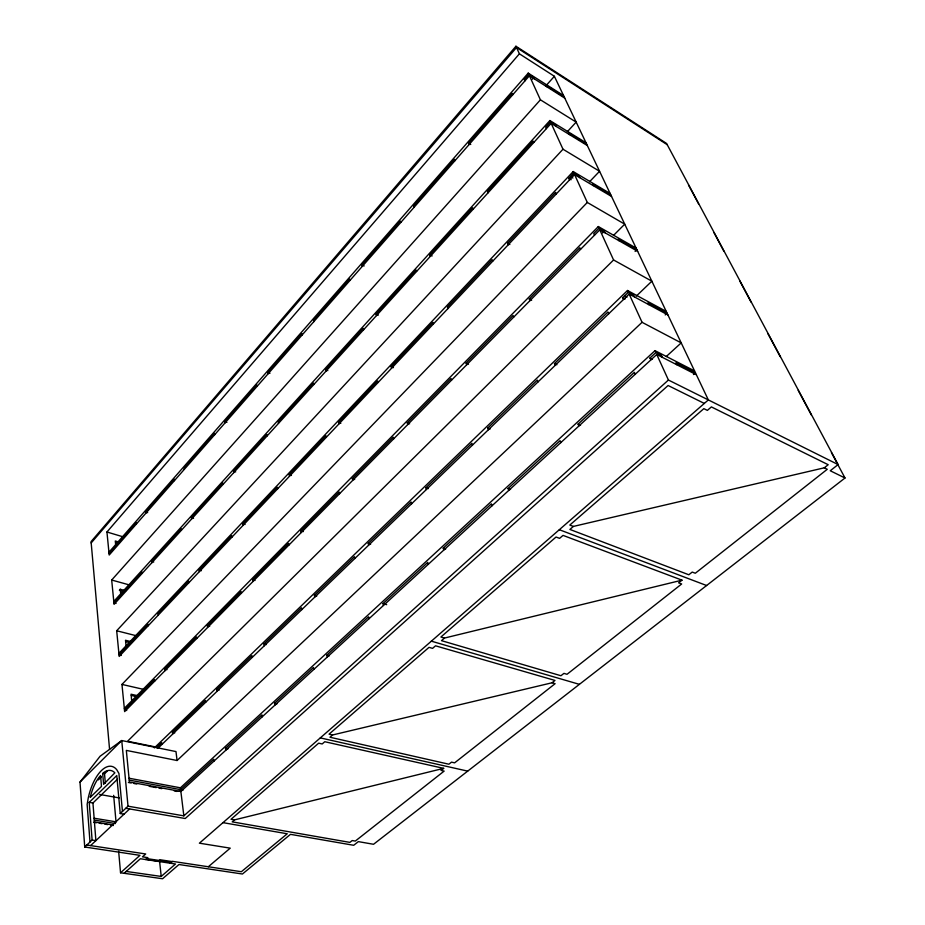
<?xml version="1.0" encoding="UTF-8"?>
<svg xmlns="http://www.w3.org/2000/svg" width="925" height="925" viewBox="0 0 925 925"><rect width="100%" height="100%" fill="white"/><g stroke="black" fill="none" stroke-linecap="round" stroke-linejoin="round"><path stroke-width="1.39" d="M118.643 851.289L120.551 872.795L139.964 855.347L84.73 846.999L80.001 782.076L100.097 756.234L121.742 740.543L175.981 751.574L177.08 760.512L126.332 750.406L129.407 781.995L180.872 791.499L656.762 354.495L696.352 374.706M120.551 872.795L162.569 878.75L178.953 864.517L242.431 874.009L290.496 834.338L353.697 845.288L358.357 841.623L373.538 844.282L844.999 477.994L830.257 470.756L838.108 464.581L666.567 143.468L515.942 46.25L91.066 541.622L109.578 749.458M91.182 542.94L516.52 47.51L667.226 144.705M564.77 98.142L529.424 75.757L109.208 555.012L106.942 532.002L519.399 53.812L515.942 46.25M108.942 552.271L528.221 73.133L563.533 95.541M109.081 553.647L136.264 522.602L136.426 523.978M145.734 513.352L145.572 511.976L174.258 479.231L174.443 480.607M225.018 422.933L224.775 421.557L256.838 384.95L257.115 386.326M268.123 373.769L267.834 372.393L301.828 333.59L302.151 334.966M362.369 266.284L361.976 264.92L400.363 221.098L400.791 222.451M469.079 144.578L468.559 143.248L512.242 93.367L512.82 94.685M528.221 73.133L528.822 74.439L524.267 79.642L524.868 80.949M532.21 79.273L533.725 77.55L528.822 74.439M545.738 85.99L554.376 76.278L519.399 53.812M587.329 145.56L551.173 123.36L114.076 604.326L111.682 580.033L540.408 99.807L529.424 75.757M125.696 590.763L120.25 589.271L119.348 590.277L123.441 591.399M113.787 601.435L549.889 120.551L585.999 142.751M151.769 562.839L151.596 561.394L181.231 528.742L181.439 530.198M191.614 519.006L191.394 517.549L222.763 482.989L223.006 484.457M233.782 472.606L233.528 471.137L266.77 434.519L267.059 435.976M325.982 371.156L325.623 369.699L363.167 328.34L363.571 329.786M376.498 315.564L376.082 314.107L416.111 270.019L416.574 271.464M430.379 256.283L429.894 254.838L472.64 207.755L473.184 209.177M549.889 120.551L550.525 121.95L545.75 127.211L546.386 128.621M567.383 131.662L576.171 122.112L540.408 99.807M611.552 196.47L574.575 174.582L119.209 656.438L116.677 630.757L562.99 149.226L551.173 123.36M118.909 653.385L573.188 171.553L610.118 193.464M199.384 571.604L199.153 570.054L231.655 535.621L231.921 537.171M243.09 525.342L242.812 523.793L277.338 487.232L277.65 488.782M289.525 476.213L289.19 474.664L325.912 435.767L326.282 437.317M338.92 423.939L338.538 422.378L377.678 380.915L378.105 382.476M391.599 368.196L391.159 366.635L432.958 322.351L433.467 323.9M508.172 244.836L507.571 243.31L555.601 192.423L556.272 193.949M569.546 179.901L568.852 178.386L573.882 173.067L573.188 171.553M570.783 176.767L574.136 173.218M589.583 181.716L599.562 171.275L562.99 149.226M637.649 251.311L599.805 229.828L124.644 711.603L121.961 684.419L587.306 202.459L574.575 174.582M124.32 708.365L598.313 226.556L636.099 248.062M164.927 670.764L164.719 669.133L196.482 636.886L196.713 638.528M207.628 627.462L207.385 625.82L241.113 591.584L241.39 593.226M252.999 581.467L252.71 579.813L288.588 543.391L288.924 545.045M301.272 532.511L300.926 530.857L339.174 492.031L339.567 493.696M352.76 480.318L352.344 478.653L393.206 437.178L393.668 438.843M407.775 424.54L407.289 422.875L451.03 378.475L451.573 380.129M466.686 364.808L466.131 363.143L513.074 315.483L513.699 317.136M529.944 300.671L529.297 299.018L579.813 247.727L580.53 249.38M598.313 226.556L599.065 228.198L593.769 233.562L594.509 235.204M602.557 232.961L604.314 231.181L599.065 228.198M613.518 235.412L624.722 224.162L587.306 202.459M80.001 782.076L121.742 740.543L128.02 806.184L120.238 813.526L124.054 814.162M599.805 229.828L613.576 259.971L127.557 741.26L156.048 747.053M635.117 251.415L636.874 249.692L618.178 239.066L618.941 240.697M98.362 779.902L101.415 776.907M105.346 783.336L104.537 773.832L107.392 771.034M84.73 846.999L92.107 840.039L89.216 802.368L116.77 775.555L120.238 813.526M92.107 840.039L95.888 840.628L92.939 803.004L117.452 779.232M154.359 747.897L627.52 290.496L666.243 311.424M156.568 747.678L161.748 742.671L161.956 744.417M172.64 734.115L172.432 732.369L205.454 700.491L205.697 702.248M217.063 691.299L216.797 689.53L251.935 655.617L252.236 657.386M264.342 645.719L264.03 643.95L301.492 607.783L301.851 609.563M314.766 597.111L314.396 595.33L354.425 556.688L354.842 558.48M368.67 545.16L368.231 543.368L411.093 501.986L411.59 503.79M426.402 489.498L425.893 487.706L471.9 443.283L472.49 445.087M488.412 429.732L487.81 427.928L537.332 380.117L538.015 381.921M555.185 365.375L554.48 363.571L607.933 311.979L608.719 313.76M623.543 299.48L622.733 297.7L628.341 292.277L627.52 290.496M157.805 748.418L629.15 294.069L667.919 314.951M636.227 296.185L651.859 281.188L613.576 259.971M177.08 760.512L642.054 322.305L681.205 342.886L666.289 356.507M90.604 845.589L129.604 808.947M665.214 314.928L667.075 313.182L647.939 302.857L648.772 304.637M129.049 778.226L180.421 787.811L654.993 350.644L694.536 370.902M179.161 791.025L213.733 759.228L213.999 761.09M225.769 750.279L225.492 748.406L261.96 714.875L262.272 716.759M274.841 705.208L274.505 703.324L313.459 667.503L313.841 669.399M327.288 657.051L326.883 655.154L368.589 616.79L369.04 618.709M383.459 605.47L382.996 603.551L427.755 562.377L428.287 564.308M443.78 550.074L443.225 548.143L491.406 503.836L492.031 505.767M508.727 490.435L508.079 488.504L560.064 440.682L560.793 442.624M578.842 426.043L578.09 424.113L634.365 372.347L635.209 374.278M650.83 359.941L649.963 358.01L655.883 352.564L661.387 355.385L662.277 357.316M128.02 806.184L183.855 815.862L668.428 380.036L838.108 464.581M124.123 873.304L140.357 858.747L175.507 863.996L161.227 876.438L126.193 871.442M145.711 859.545L147.827 857.648L142.485 856.839L145.676 853.972L86.834 845.022M693.472 374.544L695.438 372.798L675.909 362.808L676.799 364.728M170.304 863.222L172.443 861.348L241.356 871.732L287.236 833.772L222.994 822.649M234.534 819.874L232.233 821.862L349.881 842.386L352.217 840.548L355.292 841.079L444.139 771.103L441.04 770.409L443.653 768.351L324.767 741.723L322.189 743.966L318.663 743.18L231.053 819.272L234.534 819.874L443.653 768.351M332.572 734.97L329.959 737.237L448.891 764.212L451.516 762.142L454.614 762.847L555.127 683.668L552.028 682.777L332.572 734.97L329.046 734.161L429.015 647.35L432.565 648.367L435.525 645.812L554.988 680.442L552.028 682.777M444.462 638.065L441.479 640.655L560.943 675.736L563.938 673.377L567.025 674.29L681.667 583.987L678.592 582.842L681.991 580.16L563.024 535.39L559.602 538.35L556.041 537.02L440.901 637.013L444.462 638.065L681.991 580.16M573.373 526.429L569.904 529.435L688.813 574.772L692.235 572.066L695.299 573.246L827.274 469.287L824.268 467.819L573.373 526.429L569.812 525.065L703.844 408.653L707.371 410.388L711.371 406.919L828.199 464.72L824.268 467.819M208.31 866.76L230.221 848.156L199.407 843.184L708.342 399.924L554.376 76.278M102.687 773.485L104.456 772.04A31.785 14.453 -77.5 0 1 114.85 772.837L103.6 784.354L102.687 773.485L104.537 773.832M145.965 859.302L158.348 861.163L159.944 859.741L172.177 861.591M146.763 858.597L171.379 862.285M94.408 821.943L112.792 824.95M93.598 822.29L96.42 822.753M99.252 823.215L102.074 823.678M104.895 824.14L107.728 824.603M110.549 825.054L113.382 825.516M94.038 818.209L116.353 821.886M94.257 820.082L115.463 823.562M125.788 808.288L185.22 818.521L668.093 385.505L704.318 403.427M89.216 802.368L92.939 803.004M99.68 794.459L119.198 797.905M129.222 780.11L183.034 790.1M128.413 782.481L131.2 783.001M133.975 783.51L136.75 784.018M149.249 786.319L156.198 787.603M158.973 788.112L161.759 788.632M174.258 790.933L177.033 791.442M225.492 748.406L227.908 748.915M172.432 732.369L174.756 732.866M126.713 710.469L124.482 709.984L154.44 679.574L154.637 681.205M137.767 695.727L131.038 694.212L131.755 701.185M320.304 737.896L467.715 771.126M131.35 695.484L136.461 696.641M121.961 684.419L144.277 689.541M216.797 689.53L219.144 690.096M274.505 703.324L276.933 703.902M164.719 669.133L166.986 669.677M121.233 655.443L119.059 654.912L148.035 624.213L148.208 625.751M131.072 641.661L125.499 640.262L126.216 647.338M125.962 641.615L130.159 642.667M116.677 630.757L136.472 635.787M116.053 603.447L113.925 602.88L141.987 571.974L142.149 573.431M264.03 643.95L266.388 644.575M207.385 625.82L209.663 626.433M326.883 655.154L329.335 655.813M111.682 580.033L129.639 585.005M431.362 641.164L579.397 684.35M151.596 561.394L153.735 562.007M199.153 570.054L201.373 570.702M115.741 542.385L118.412 543.172M252.71 579.813L254.999 580.495M119.279 542.154L115.29 540.986L115.729 545.264M106.942 532.002L123.545 536.962M314.396 595.33L316.778 596.035M382.996 603.551L386.673 604.673M145.572 511.976L147.665 512.635M191.394 517.549L193.556 518.231M242.812 523.793L245.056 524.51M300.926 530.857L303.25 531.621M368.231 543.368L370.624 544.166M443.225 548.143L445.7 548.999M233.528 471.137L235.702 471.9M289.19 474.664L291.444 475.462M352.344 478.653L354.68 479.508M224.775 421.557L226.903 422.343M425.893 487.706L428.298 488.608M559.324 529.713L706.607 585.513M508.079 488.504L510.554 489.464M338.538 422.378L340.816 423.268M267.834 372.393L269.984 373.249M407.289 422.875L409.625 423.823M325.623 369.699L327.832 370.613M487.81 427.928L490.227 428.946M391.159 366.635L393.437 367.63M578.09 424.113L580.553 425.211M466.131 363.143L468.478 364.207M376.082 314.107L378.313 315.124M554.48 363.571L556.885 364.716M361.976 264.92L364.138 265.961M429.894 254.838L432.125 255.959M649.963 358.01L652.414 359.247M529.297 299.018L531.644 300.197M507.571 243.31L509.86 244.524M624.595 295.896L627 297.179M622.733 297.7L625.127 298.983M628.341 292.277L633.729 295.191L634.55 296.971M468.559 143.248L470.733 144.497M568.852 178.386L571.141 179.727M570.528 176.617L572.899 178.005M573.882 173.067L579.015 176.108L579.709 177.623M610.835 194.967L592.567 184.133L593.272 185.648M550.525 121.95L555.543 125.037L556.191 126.448M586.658 144.15L568.783 133.177L569.442 134.576M564.158 96.836L546.663 85.759L547.276 87.066M688.535 185.023L698.583 203.835M713.927 232.568L723.974 251.392M739.653 280.738L751.112 302.209M767.9 333.624L780.191 356.634M798.194 390.35L811.398 415.082M831.448 452.626L844.999 477.994M533.725 77.55L534.326 78.856M604.314 231.181L605.077 232.823M629.15 294.069L642.054 322.305M654.993 350.644L655.883 352.564M656.762 354.495L668.428 380.036M533.76 142.519L533.135 141.109L487.382 191.521L487.938 192.943M454.973 160.673L454.464 159.331L413.556 206.032L414.007 207.385M492.701 261.208L492.123 259.671L447.376 307.088L447.897 308.626M349.951 280.437L349.581 279.072L313.494 320.27L313.829 321.646M313.829 384.522L313.483 383.066L278.182 421.95L278.494 423.407M214.612 434.796L214.38 433.42L184.075 468.015L184.283 469.391M188.85 582.75L188.631 581.201L157.967 613.691L158.152 615.229M180.421 787.811L183.855 815.862M159.516 860.689L161.227 876.438M120.25 589.271L120.828 594.833M122.458 811.433L118.932 773.45L116.828 769.831A35.462 16.13 -77.5 0 0 88.314 797.697L87.147 804.38L89.991 842.039M113.659 795.35L115.96 821.169M90.373 796.749L90.234 797.408L101.484 786.423L100.582 775.555L98.859 777.555A31.785 14.453 -77.5 0 0 90.373 796.749"/></g></svg>
